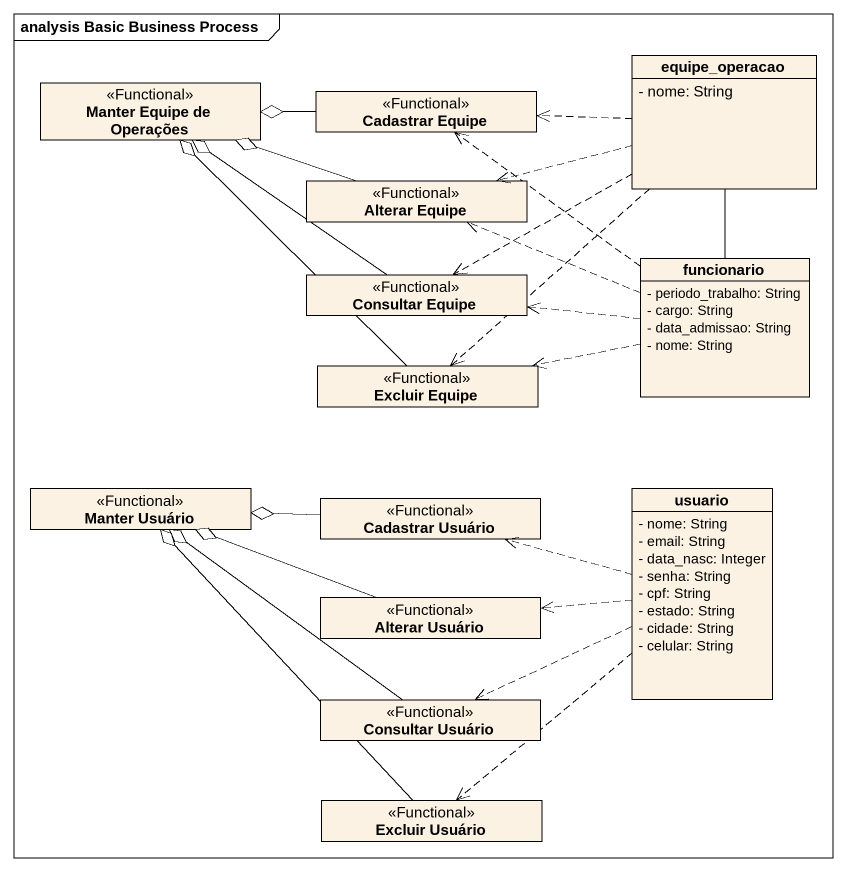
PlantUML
@startuml
mainframe analysis Basic Business Process
hide circle
hide empty members
skinparam classAttributeIconSize 0
class equipe_operacao {
  - nome: String
}
class "Manter Equipe de Operações" as Manter_Equipe_de_Operações <<Functional>>
class "Cadastrar Equipe" as Cadastrar_Equipe <<Functional>>
class "Alterar Equipe" as Alterar_Equipe <<Functional>>
class "Consultar Equipe" as Consultar_Equipe <<Functional>>
class funcionario {
  - periodo_trabalho: String
  - cargo: String
  - data_admissao: String
  - nome: String
}
class "Excluir Equipe" as Excluir_Equipe <<Functional>>
class "Manter Usuário" as Manter_Usuário <<Functional>>
class usuario {
  - nome: String
  - email: String
  - data_nasc: Integer
  - senha: String
  - cpf: String
  - estado: String
  - cidade: String
  - celular: String
}
class "Cadastrar Usuário" as Cadastrar_Usuário <<Functional>>
class "Alterar Usuário" as Alterar_Usuário <<Functional>>
class "Consultar Usuário" as Consultar_Usuário <<Functional>>
class "Excluir Usuário" as Excluir_Usuário <<Functional>>
equipe_operacao .left.> Cadastrar_Equipe
equipe_operacao .left.> Alterar_Equipe
equipe_operacao .left.> Consultar_Equipe
equipe_operacao -- funcionario
equipe_operacao ..> Excluir_Equipe
Cadastrar_Equipe -left-o Manter_Equipe_de_Operações
Alterar_Equipe -left-o Manter_Equipe_de_Operações
Consultar_Equipe -up-o Manter_Equipe_de_Operações
funcionario .up.> Cadastrar_Equipe
funcionario .left.> Alterar_Equipe
funcionario .left.> Consultar_Equipe
funcionario .left.> Excluir_Equipe
Excluir_Equipe -up-o Manter_Equipe_de_Operações
usuario .left.> Cadastrar_Usuário
usuario .left.> Alterar_Usuário
usuario .left.> Consultar_Usuário
usuario ..> Excluir_Usuário
Cadastrar_Usuário -left-o Manter_Usuário
Alterar_Usuário -left-o Manter_Usuário
Consultar_Usuário -up-o Manter_Usuário
Excluir_Usuário -up-o Manter_Usuário
@enduml
